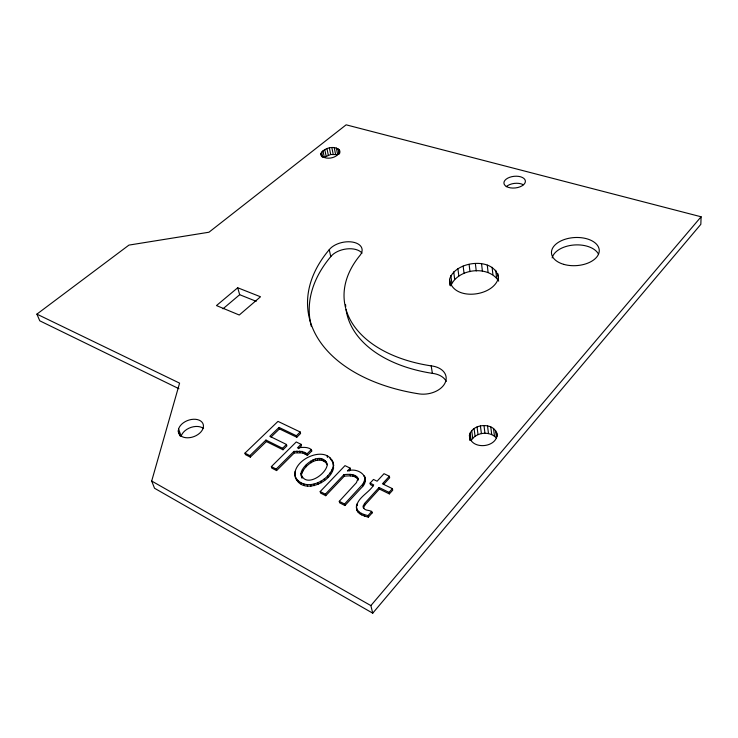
<?xml version="1.0" encoding="UTF-8"?>
<svg xmlns="http://www.w3.org/2000/svg" width="738" height="738" viewBox="0 0 738 738"><rect width="100%" height="100%" fill="white"/><g stroke="black" fill="none" stroke-linecap="round" stroke-linejoin="round"><path stroke-width="1.11" d="M389.369 476.25L382.45 483.805L392.413 488.639L392.727 490.17L389.341 493.906L389.027 492.375L379.055 487.504L364.544 503.482L363.29 505.917L363.686 508.002C365.347 511.6 371.638 509.202 372.109 512.956L368.327 517.144C363.871 515.954 357.819 514.395 356.666 509.183C355.144 498.482 369.351 493.021 373.696 484.884L370.098 483.132L373.493 479.46L377.09 481.204L384.018 473.695L389.369 476.25L389.682 477.781L383.539 484.497M356.666 509.183L356.362 505.89M358.013 478.528L356.436 482.643L339.268 501.314L339.646 502.827L344.932 505.53L361.066 488.159C372.422 478.086 358.779 466.803 347.423 470.973L350.135 468.123L344.997 465.632L320.191 491.573L320.587 493.076L325.735 495.705L344.305 476.148C348.843 475.862 356.048 474.912 358.364 480.041C357.515 473.519 348.677 474.11 343.945 474.635L325.338 494.202L325.735 495.705M701.1 216.778L700.832 224.324L372.727 613.177L154.537 488.252L151.687 481.038L179.583 383.133L36.9 314.13L128.947 245.099L208.955 232.23L346.14 124.823L701.1 216.778L370.873 605.603L372.727 613.177M363.29 505.917L363.594 508.51L363.244 506.988M320.91 153.403L320.818 154.731C324.868 161.004 338.539 158.19 339.858 150.866C335.67 144.851 324.268 147.535 320.91 153.403L321.593 156.687M344.932 505.53L344.554 504.017L362.69 484.266L364.055 482.034L364.996 477.966L365.338 479.479M333.502 468.326C333.733 443.206 295.717 455.715 294.757 474.183C298.41 495.982 329.766 484.414 333.502 468.326L333.391 464.101L333.76 465.613M295.532 478.242L295.172 471.434M178.292 430.918L178.744 428.52A13.026 8.635 -20.3 0 1 199.029 420.116A13.026 8.635 -20.3 0 1 196.105 435.632A13.026 8.635 -20.3 0 1 178.292 430.918L180.137 436.047M300.966 473.482C302.469 463.649 322.893 450.235 327.229 464.866C325.993 474.792 304.822 488.621 300.966 473.482L302.091 478.141L301.685 476.637M301.381 474.986C303.475 465.005 320.227 453.344 327.451 464.746M469.414 435.577C471.766 422.819 495.788 421.721 497.135 435.448C495.041 448.464 470.447 449.543 469.414 435.577L470.014 439.959M450.844 285.754C457.901 268.42 488.63 264.951 498.694 281.123M449.525 279.453C454.802 260.699 494.497 256.187 498.491 277.654C494.017 297.027 452.514 301.611 449.525 279.453L450.374 285.698M295.108 476.748C304.342 492.818 328.899 481.739 333.124 466.822M363.64 507.44L364.895 505.004L379.387 489.036L379.055 487.504M495.595 430.466L496.499 438.16C490.05 430.669 475.982 431.979 471.158 440.66L470.115 433.003M368.327 517.144L367.976 515.613L371.767 511.434M389.027 492.375L392.413 488.639M349.139 471.056L350.485 469.636L350.135 468.123M307.46 455.328L311.759 451.001L311.362 449.507C307.359 446.555 302.017 447.339 297.414 447.929L301.049 444.304L296.242 441.97L271.353 466.619L271.787 468.104L276.602 470.567L294.333 452.892L302.635 452.938L307.46 455.328L307.063 453.833L302.229 451.444L293.927 451.398L276.169 469.082L276.602 470.567M307.063 453.833L311.362 449.507M298.539 448.695L301.455 445.798L301.049 444.304M286.464 444.461L286.879 445.946L282.995 449.783L282.571 448.298L286.464 444.461L269.831 436.306L279.038 427.413L296.399 435.761L296.796 437.247L300.606 433.483L300.209 431.998L277.977 421.389L244.961 453.132L245.422 454.608L250.311 457.108L266.372 441.555L265.938 440.069L249.85 455.632L250.311 457.108M296.399 435.761L300.209 431.998M271.031 437.044L279.453 428.889L279.038 427.413M222.977 308.816L239.675 294.702L256.197 301.307M237.71 287.765L216.474 305.569L239.269 315.015L260.505 296.777L237.71 287.765L239.675 294.702M336.362 148.006L337.653 154.583L330.698 154.519L324.305 157.295L322.967 150.727M356.306 507.661C357.46 512.873 363.52 514.423 367.976 515.613M279.453 428.889L296.796 437.247M178.947 388.723L39.769 320.809L36.9 314.13M373.133 485.973L370.439 484.654L370.098 483.132M379.387 489.036L389.341 493.906M265.938 440.069L282.571 448.298M266.372 441.555L282.995 449.783M372.109 512.956L371.445 511.268M244.961 453.132L249.85 455.632M271.353 466.619L276.169 469.082M320.191 491.573L325.338 494.202M339.268 501.314L344.554 504.017M151.687 481.038L370.873 605.603M311.012 450.494L311.759 451.001M331.399 460.291L329.729 457.523M364 476.075L364.941 477.68L364.6 476.158M332.451 461.656L333.262 463.113L332.884 461.61M178.624 429.129L181.207 436.315L181.327 435.706A12.961 8.653 -20.4 0 1 191.188 427.33A12.961 8.653 -20.4 0 1 203.568 428.529M298.152 481.047L298.576 482.541M296.242 479.036L296.658 480.53M294.757 474.183L295.172 475.678M300.864 482.772L301.279 484.276M301.058 475.161L301.473 476.656M293.927 451.398L294.333 452.892M301.408 471.637L301.824 473.132M303.945 484.017L304.351 485.512M307.165 484.654L307.58 486.157M302.396 469.636L302.811 471.139M296.962 451.019L297.368 452.505M299.748 451.038L300.154 452.532M305.993 465.198L306.399 466.693M302.229 451.444L302.635 452.938M310.532 484.7L310.938 486.204M305.809 452.975L306.215 454.47M314.028 484.137L314.434 485.65M304.379 452.228L304.776 453.722M310.716 461.195L311.113 462.698M306.805 453.704L307.202 455.208M317.543 482.975L317.949 484.488M312.995 459.866L313.392 461.361M315.227 458.981L315.624 460.475M320.956 481.213L321.353 482.717M324.268 478.842L324.655 480.346M317.405 458.51L317.792 460.014M321.556 458.796L321.943 460.3M319.517 458.455L319.895 459.949M323.539 459.543L323.927 461.047M327.46 475.881L327.838 477.385M326.408 461.822L326.786 463.326M325.227 460.586L325.606 462.089M327.082 455.918L327.46 457.422M330.163 472.707L330.541 474.22M332.054 469.691L332.432 471.195M331.666 459.414L332.045 460.918M343.945 474.635L344.305 476.148M350.08 474.34L350.439 475.862M357.007 503.971L357.358 505.493M357.782 510.779L358.142 512.301M356.795 509.285L357.164 510.807M361.233 513.334L361.592 514.856M359.258 512.126L359.618 513.648M352.727 474.682L353.078 476.195M356.546 476.407L356.897 477.929M364.323 514.607L364.683 516.13M354.895 475.429L355.255 476.942M364.544 503.482L364.895 505.004M357.561 477.431L357.912 478.944M362.69 484.266L363.031 485.788M364.055 482.034L364.397 483.547M364.821 479.931L365.162 481.453M329.268 249.665A171.816 105.322 -6.7 0 0 419.664 393.972A20.747 14.059 -8.7 0 0 445.365 382.275A20.747 14.059 -8.7 0 0 431.195 365.873A133.255 81.466 -6.8 0 1 360.31 254.997A17.684 10.286 -11.6 0 0 352.644 242.092A17.684 10.286 -11.6 0 0 329.259 249.665L330.762 256.639A170.939 105.645 -6.6 0 0 311.371 326.519M321.648 152.037L322.774 157.508M324.775 149.565L326.113 156.124M326.971 148.624L328.299 155.183M329.388 147.96L330.698 154.519M331.86 147.628L333.17 154.196M334.24 147.646L335.541 154.214M339.268 149.676L339.904 152.969M338.078 148.707L339.148 154.187M431.195 365.873L432.376 373.354A20.636 14.087 -8.6 0 1 446.259 381.408M449.857 283.346L450.134 285.431M469.654 438.169L469.949 440.355M450.835 275.532L451.822 282.811M471.702 430.605L472.735 438.252M453.695 271.842L454.663 279.112M474.064 428.538L475.078 436.195M457.892 268.623L458.833 275.892M477.034 426.961L478.03 434.617M480.42 425.955L481.407 433.621M483.999 425.595L484.958 433.261M463.141 266.086L464.054 273.355M487.532 425.909L488.473 433.584M469.1 264.389L469.986 271.667M490.788 426.868L491.711 434.553M493.537 428.427L494.442 436.112M496.822 432.865L497.209 436.158M475.383 263.641L476.241 270.929M481.582 263.9L482.403 271.197M487.292 265.136L488.086 272.451M492.126 267.294L492.901 274.619M497.938 273.761L498.482 279.019M495.761 270.237L496.526 277.58M432.376 373.354A132.582 81.724 -6.7 0 1 346.057 309.563M345.725 306.639A132.582 81.724 -6.7 0 1 345.605 304.683M330.762 256.639A17.601 10.323 -11.6 0 1 346.759 248.918A17.601 10.323 -11.6 0 1 362.054 253.152M506.222 186.723A10.729 5.876 -6 0 1 523.021 184.583M552.162 257.913A23.81 14.114 -3.2 0 1 574.016 244.998A23.81 14.114 -3.2 0 1 598.555 254.241M523.03 184.98L521.997 185.875A10.775 5.849 -6.1 0 1 505.133 185.57L504.174 184.205A10.775 5.849 -6.1 0 1 516.434 176.207A10.775 5.849 -6.1 0 1 523.777 184.546L523.03 184.98M563.832 264.379A23.93 14.068 -3.4 0 0 599.256 250.385A23.93 14.068 -3.4 0 0 562.974 240.025A23.93 14.068 -3.4 0 0 563.832 264.379"/></g></svg>
